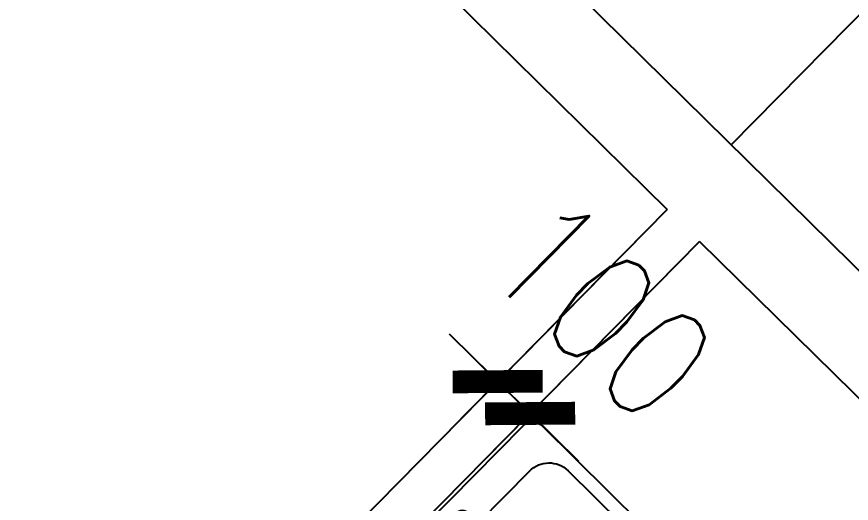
# Model space of a CAD drawing. Extents: x -357449 to -117302, y 127569 to 244935.
# Drawn here: x -339136 to -337301, y 186986 to 188056 of the extents above; entities that cross this region are included whole.
import ezdxf

# ---------------------------------------------------------------- set-up
doc = ezdxf.new("R2010")
doc.units = 0
doc.header["$MEASUREMENT"] = 0
doc.layers.get('0').update_dxf_attribs({"linetype": 'CONTINUOUS'})
doc.layers.get('DEFPOINTS').update_dxf_attribs({"linetype": 'CONTINUOUS'})
for name, color, linetype in [('1', 8, 'CONTINUOUS'), ('WALL', 1, 'CONTINUOUS'), ('WINDOW', 4, 'CONTINUOUS')]:
    doc.layers.add(name, color=color, linetype=linetype)
doc.layers.add('AXIS', color=3, linetype='CONTINUOUS', lineweight=9)
doc.styles.add('DIM_FONT', font='SIMPLEX.shx', dxfattribs={"width": 0.8})
doc.dimstyles.new('DIMN-200', dxfattribs={"dimtxt": 300, "dimasz": 1, "dimexe": 250, "dimexo": 0, "dimgap": 150, "dimtad": 1, "dimdec": 0, "dimdsep": 46, "dimtxsty": 'DIM_FONT', "dimblk": '_DIMX', "dimcen": 2.5, "dimclrd": 256, "dimclre": 256, "dimclrt": 4, "dimadec": 0, "dimazin": 0, "dimtfac": 1, "dimtdec": 0, "dimtix": 1, "dimtmove": 2, "dimatfit": 3, "dimldrblk": '_DIMX', "dimfxl": 0, "dimtolj": 1, "dimtzin": 0, "dimarcsym": 0})
doc.dimstyles.get("Standard").update_dxf_attribs({"dimtxt": 375, "dimasz": 1, "dimexe": 150, "dimexo": 0, "dimgap": 200, "dimtad": 1, "dimdec": 0, "dimzin": 0, "dimdsep": 46, "dimtxsty": 'DIM_FONT', "dimblk1": '_DIMX', "dimblk2": '_DIMX', "dimsah": 1, "dimcen": 200, "dimclrd": 256, "dimclre": 256, "dimclrt": 4, "dimadec": 0, "dimazin": 0, "dimtfac": 1, "dimtdec": 0, "dimtix": 1, "dimtmove": 2, "dimatfit": 3, "dimldrblk": '_DIMX', "dimfxl": 0, "dimtolj": 1, "dimtzin": 0, "dimarcsym": 0})

# ---------------------------------------------------------------- blocks, each defined once
blk = doc.blocks.new('_DIMX')
blk.add_line((-150, 0), (150, 0))
at = {"const_width": 50}
blk.add_lwpolyline([(-70, -70), (70, 70)], dxfattribs=at)
blk = doc.blocks.new('*D836')
at = {"linetype": 'ByBlock'}
for p, q in [((-307663.4, 240707.6), (-309496.6, 242514.1)), ((-309390.5, 242408.1), (-328829.8, 222680.8)), ((-327104.2, 220978.9), (-328937.4, 222785.3))]:
    blk.add_line(p, q, dxfattribs=at)
at = {"layer": 'DEFPOINTS', "color": 0, "linetype": 'ByBlock'}
for p in [(-307663.4, 240707.6), (-328830.5, 222680), (-327104.2, 220978.9)]:
    blk.add_point(p, dxfattribs=at)
at = {"linetype": 'ByBlock'}
for p, rotation in [((-309389.8, 242408.8), 45.42128490415822), ((-328830.5, 222680), 225.4212849041582)]:
    blk.add_blockref('_DIMX', p, dxfattribs=dict(at, rotation=rotation))
at = {"color": 4, "linetype": 'ByBlock', "insert": (-319306, 232737.4), "char_height": 250, "attachment_point": 5, "rotation": 45.4213, "style": 'DIM_FONT'}
blk.add_mtext('\\A1;27698', dxfattribs=at)
blk = doc.blocks.new('*D1082')
at = {"linetype": 'ByBlock'}
for p, q in [((-314929.7, 226340.2), (-314421.6, 226855.7)), ((-314526.2, 226748.2), (-312675.7, 224924.7)), ((-313077.7, 224515.3), (-312569.7, 225030.8))]:
    blk.add_line(p, q, dxfattribs=at)
at = {"layer": 'DEFPOINTS', "color": 0, "linetype": 'ByBlock'}
for p in [(-314929.7, 226340.2), (-312675, 224924), (-313077.7, 224515.3)]:
    blk.add_point(p, dxfattribs=at)
at = {"linetype": 'ByBlock'}
for p, rotation in [((-314526.9, 226748.9), 135.4212849045036), ((-312675, 224924), 315.4212849045035)]:
    blk.add_blockref('_DIMX', p, dxfattribs=dict(at, rotation=rotation))
at = {"color": 4, "linetype": 'ByBlock', "insert": (-313407.9, 226032.3), "char_height": 250, "attachment_point": 5, "rotation": 315.4213, "style": 'DIM_FONT'}
blk.add_mtext('\\A1;2600', dxfattribs=at)
blk = doc.blocks.new('A$C54757736')
for p, q in [((630, 440), (30, 440)), ((0, 410), (0, 30)), ((660, 30), (660, 410)), ((328, 392.7), (342, 384.6)), ((299.3, 382.4), (241.3, 246.4)), ((90, 360), (250, 360)), ((258.7, 236.4), (347.4, 354.6)), ((410, 360), (570, 360)), ((30, 90), (30, 300)), ((310, 299.2), (310, 90)), ((350, 90), (350, 300)), ((630, 300), (630, 90)), ((241.3, 246.4), (258.7, 236.4)), ((250, 30), (90, 30)), ((570, 30), (410, 30)), ((30, 0), (630, 0))]:
    blk.add_line(p, q)
for centre, radius in [((270, 390), 20), ((390, 390), 20), ((175, 240), 25), ((485, 240), 25)]:
    blk.add_circle(centre, radius)
for centre, radius, start, end in [((30, 410), 30, 90, 180), ((630, 410), 30, 360, 90), ((318, 375.4), 20, 60, 159.4623), ((332, 367.3), 20, 320.5377, 60), ((90, 300), 60, 90, 180), ((250, 300), 60, 56.607, 90), ((410, 300), 60, 90, 180), ((570, 300), 60, 360, 90), ((90, 90), 60, 180, 270), ((250, 90), 60, 270, 360), ((410, 90), 60, 180, 270), ((570, 90), 60, 270, 360), ((30, 30), 30, 180, 270), ((630, 30), 30, 270, 360)]:
    blk.add_arc(centre, radius, start, end)
blk = doc.blocks.new('*D1302')
at = {"linetype": 'ByBlock'}
for p, q in [((-326282.4, 225802.4), (-326760.5, 225317.2)), ((-326211.1, 225732.2), (-326689.2, 225247)), ((-326655.9, 225424.8), (-326656.6, 225425.5)), ((-326583.9, 225353.9), (-326655.2, 225424.1)), ((-326583.2, 225353.2), (-326582.5, 225352.5))]:
    blk.add_line(p, q, dxfattribs=at)
at = {"layer": 'DEFPOINTS', "color": 0, "linetype": 'ByBlock'}
for p in [(-326282.4, 225802.4), (-326211.1, 225732.2), (-326655.2, 225424.1)]:
    blk.add_point(p, dxfattribs=at)
at = {"linetype": 'ByBlock'}
for p, rotation in [((-326655.2, 225424.1), 315.4212849044384), ((-326583.9, 225353.9), 135.4212849044384)]:
    blk.add_blockref('_DIMX', p, dxfattribs=dict(at, rotation=rotation))
at = {"color": 4, "linetype": 'ByBlock', "insert": (-326426.5, 225584.8), "char_height": 250, "attachment_point": 5, "rotation": 315.4213, "style": 'DIM_FONT'}
blk.add_mtext('\\A1;100', dxfattribs=at)

msp = doc.modelspace()

# ---------------------------------------------------------------- linework, layer by layer
at = {"layer": 'WALL'}
for p, q in [((-340378.68, 190546.44), (-335713.2, 185949.07)), ((-340519.06, 190403.98), (-337705.53, 187631.52)), ((-339249.68, 186064.49), (-337705.53, 187631.52)), ((-339108.26, 186065.53), (-337634.3, 187561.33)), ((-337634.3, 187561.33), (-335853.58, 185806.61))]:
    msp.add_line(p, q, dxfattribs=at)

# ---------------------------------------------------------------- block references
at = {"layer": '1', "xscale": -1, "rotation": 45.42128490829867}
msp.add_blockref('A$C54757736', (-337688.91, 186868), dxfattribs=at)

# ---------------------------------------------------------------- dimensions: what is measured, and where the dimension line sits
at = {"layer": 'AXIS'}
dim = msp.add_aligned_dim(p1=(-330298.91, 202141.42), p2=(-349739.64, 182412.67), distance=-2423.69, dimstyle='DIMN-200', override={"dimtxt": 250, "dimexe": 150, "dimzin": 0, "dimblk1": '_DIMX', "dimblk2": '_DIMX', "dimsah": 1, "dimcen": 200}, dxfattribs=at)
dim.commit()
dim.dimension.update_dxf_attribs({"geometry": '*D836', "text_midpoint": (-341941.52, 194171.22), "insert": (-22635.49, -38566.22)})
at = {"layer": 'WINDOW'}
for p1, p2, distance, picture, middle, set_off in [((-337565.15, 187773.98), (-335713.2, 185949.07), 573.78, '*D1082', (-336043.42, 187466.1), (-22635.49, -38566.22)), ((-337634.3, 187561.33), (-337705.53, 187631.52), 531.17, '*D1302', (-337849.72, 187413.96), (-11423.18, -38170.89))]:
    dim = msp.add_aligned_dim(p1=p1, p2=p2, distance=distance, dimstyle='Standard', override={"dimtxt": 250, "dimgap": 150, "dimblk": '_DIMX'}, dxfattribs=at)
    dim.commit()
    dim.dimension.update_dxf_attribs({"geometry": picture, "text_midpoint": middle, "insert": set_off})

doc.saveas('drawing.dxf')
